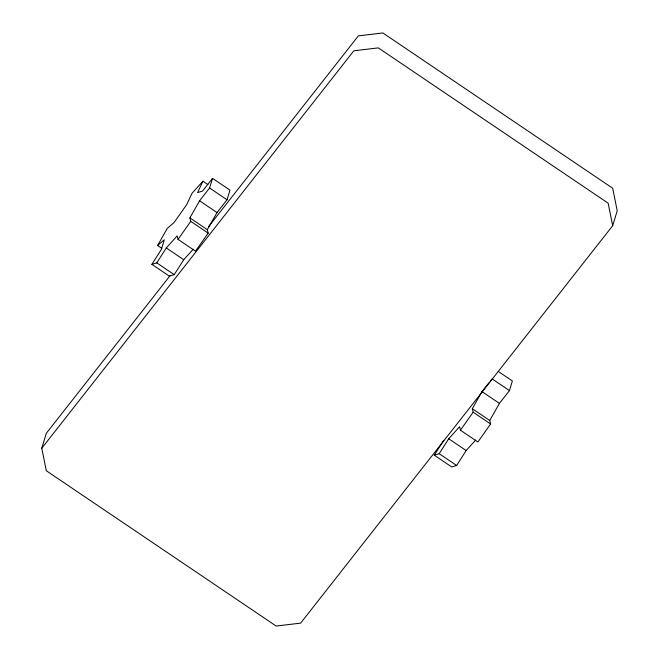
<?xml version="1.0" encoding="UTF-8"?>
<svg xmlns="http://www.w3.org/2000/svg" width="659" height="659" viewBox="0 0 659 659"><rect width="100%" height="100%" fill="white"/><g stroke="black" fill="none" stroke-linecap="round" stroke-linejoin="round"><path stroke-width="0.99" d="M208.689 226.507L358.372 35.866L382.854 32.95L612.697 188.26L617.219 210.773L612.681 225.707L300.628 623.134L276.146 626.05L46.303 470.74L41.781 448.227L46.319 433.293L169.997 275.775M208.178 233.146L190.739 221.366L189.891 217.882L199.562 200.781L209.595 187.996L212.528 178.334L229.975 190.121L227.042 199.784L217 212.569L207.338 229.67L208.178 233.146L195.476 251.161L178.029 239.374L177.189 235.889L166.299 247.932L156.784 262.867L151.867 264.341L169.305 276.121L174.223 274.655L183.737 259.72L193.268 249.184M475.691 440.014L466.16 450.55L456.646 465.485L451.728 466.951L434.281 455.171L439.199 453.697L448.713 438.762L459.603 426.719L460.452 430.203L477.89 441.991L490.601 423.976L489.752 420.5L499.423 403.39L509.456 390.614L512.389 380.951L498.27 371.412M207.923 184.578L202.939 181.209L197.576 192.593L202.494 191.118L212.528 178.334M161.743 248.295L157.592 245.494L167.254 228.393L173.984 222.643L186.686 204.628L192.049 193.252L202.939 181.209M490.601 423.976L473.154 412.188L472.314 408.712L481.976 391.611L488.879 382.821M151.867 264.341L161.381 249.407L164.313 239.744L157.592 245.494M434.281 455.171L443.795 440.237M178.029 239.374L190.739 221.366M460.452 430.203L473.154 412.188M41.781 448.227L353.834 50.801L378.324 47.885L608.166 203.186L612.681 225.707M490.131 381.223L491.383 379.625M209.595 187.996L227.042 199.784M492.009 378.826L509.456 390.614M199.562 200.781L217 212.569M481.976 391.611L499.423 403.39M189.891 217.882L207.338 229.67M472.314 408.712L489.752 420.5M166.299 247.932L183.737 259.72M448.713 438.762L466.16 450.55M156.784 262.867L174.223 274.655M439.199 453.697L456.646 465.485"/></g></svg>
